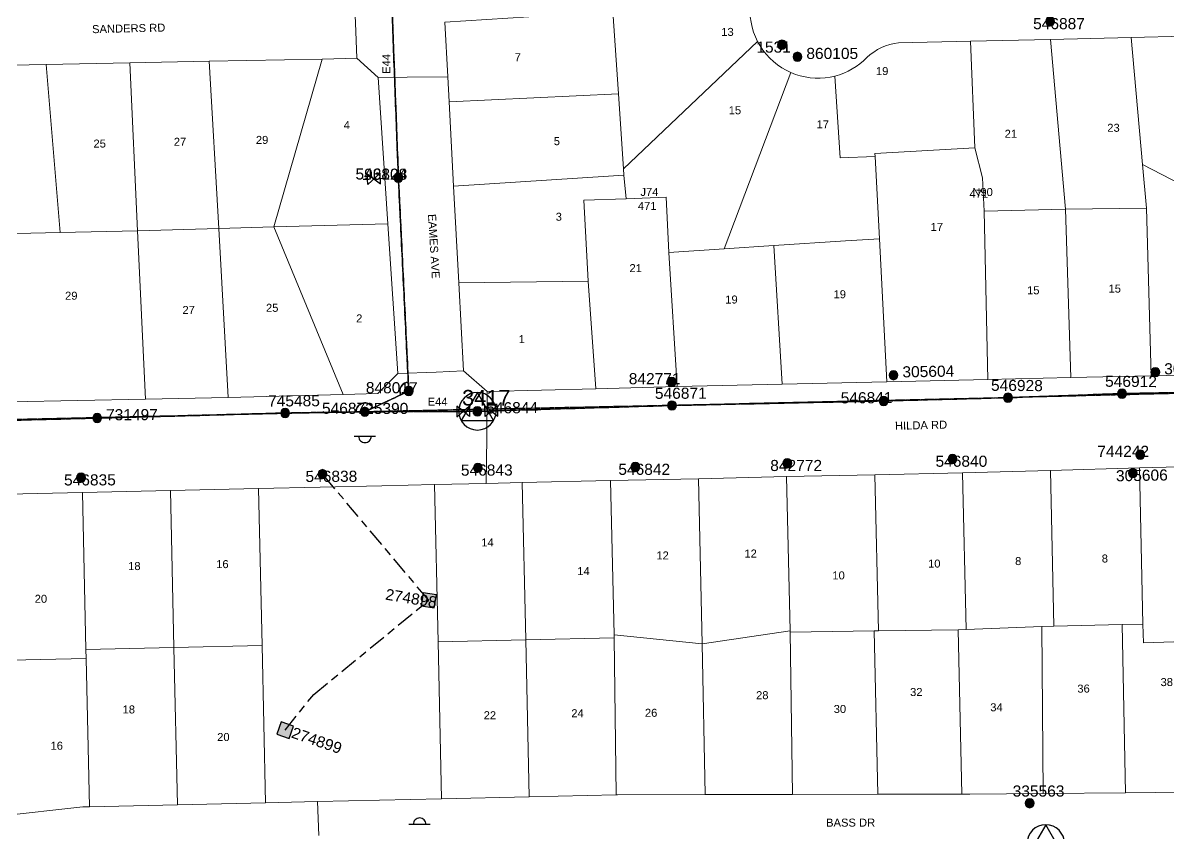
# Model space of a CAD drawing. Header units: metres. Extents: x 311460 to 313373, y 6261260 to 6263889.
# Drawn here: x 312600.3 to 312857.9, y 6262527.4 to 6262709.6 of the extents above; entities that cross this region are included whole.
import ezdxf
from ezdxf.enums import TextEntityAlignment as Align

# ---------------------------------------------------------------- set-up
doc = ezdxf.new("R2010")
doc.units = ezdxf.units.M
doc.linetypes.add('Cable Exist OH', pattern=[1, 1, 0])
doc.linetypes.add('Cable Exist UG', pattern=[8.2, 4, -1.2, 1.8, -1.2])
doc.layers.get('0').update_dxf_attribs({"color": 6})
doc.layers.add('Cadastre Land Parcels_SP_EXT', color=9, linetype='Continuous', lineweight=5)
doc.layers.add('Cadastre Roads_SP_EXT', color=9, linetype='Continuous', lineweight=5)
for name, color, linetype in [('Equip_LV_EXT', 7, 'Continuous'), ('Equip_SP_HV_EXT', 7, 'Continuous'), ('Mains_HV_EXT', 7, 'Continuous'), ('Mains_LV_EXT', 7, 'Continuous'), ('Mains_LV_SL_EXT', 7, 'Continuous'), ('Mains_SL_EXT', 7, 'Continuous'), ('Mains_TR_EXT', 7, 'Continuous'), ('Sub_SP_TR_HV_LV_EXT', 7, 'Continuous'), ('SupportsOH_SP_TR_HV_LV_SL_EXT', 7, 'Continuous'), ('SupportsUG_SP_LV_SL_EXT', 7, 'Continuous')]:
    doc.layers.add(name, color=color, linetype=linetype)
doc.layers.get('0').freeze()
doc.styles.add('COLUMN_LABEL', font='arial.ttf')
doc.styles.add('POLE_LABEL', font='arial.ttf')
doc.styles.get("Standard").update_dxf_attribs({"font": 'arial.ttf'})

# ---------------------------------------------------------------- blocks, each defined once
blk = doc.blocks.new('SUB_POLE_EXT')
blk.add_wipeout([(0, 4.22), (0.42, 4.2), (0.83, 4.14), (1.21, 4.05), (1.62, 3.9), (1.99, 3.72), (2.35, 3.51), (2.68, 3.26), (2.99, 2.99), (3.28, 2.66), (3.52, 2.34), (3.76, 1.92), (3.9, 1.62), (4.04, 1.23), (4.18, 0.63), (4.22, 0), (4.18, -0.61), (4.06, -1.15), (3.9, -1.62), (3.58, -2.24), (3.22, -2.73), (2.97, -3.01), (2.68, -3.26), (2.36, -3.5), (2, -3.72), (1.64, -3.89), (1.25, -4.03), (0.82, -4.14), (0.42, -4.2), (0, -4.22), (-0.41, -4.2), (-0.8, -4.15), (-1.21, -4.05), (-1.62, -3.9), (-1.99, -3.73), (-2.35, -3.51), (-2.68, -3.26), (-2.96, -3.02), (-3.23, -2.72), (-3.51, -2.35), (-3.71, -2.01), (-3.91, -1.6), (-4.05, -1.21), (-4.16, -0.76), (-4.22, -0.14), (-4.21, 0.39), (-4.14, 0.83), (-4.03, 1.27), (-3.9, 1.63), (-3.71, 2.02), (-3.5, 2.37), (-3.28, 2.67), (-2.99, 2.99), (-2.68, 3.27), (-2.33, 3.52), (-1.98, 3.73), (-1.63, 3.9), (-1.2, 4.05), (-0.78, 4.15), (-0.4, 4.21)])
blk.add_line((2.16, 0.48), (2.16, 0.48, 0))
blk.add_lwpolyline([(-4.22, 0, 1), (4.22, 0, 1)], format="xyb", close=True)
blk.add_lwpolyline([(2.14, 0.52), (0, 4.22), (-3.66, -2.11), (3.66, -2.11)], close=True)
for tag, height, flags, p in [('ASSET_NUM', 3.5, 8, (2, 2)), ('STREET_CODE', 0.2, 9, (1.5, 0)), ('CONSTRUCTED_VOLTAGE', 0.2, 9, (1.5, -0.2)), ('OPERATING_VOLTAGE', 0.2, 9, (1.5, -0.6)), ('OPERATED_BY', 0.2, 9, (1.5, -0.8)), ('ORIENTATION', 0.2, 9, (1.5, -1.2)), ('OWNED_BY', 0.2, 9, (1.5, -1.4)), ('SECONDARY_VOLTAGE', 0.2, 9, (1.5, -1.6)), ('STATE', 0.2, 9, (1.5, -1.8)), ('SUBSTATION_TYPE', 0.2, 9, (1.5, -2)), ('NO_PHASES', 0.2, 9, (1.5, -0.4)), ('MAINTAINED_BY', 0.2, 9, (1.5, -1)), ('USAGE', 0.2, 9, (1.5, -2.2)), ('LEGEND', 0.2, 9, (1.5, -2.4)), ('LOCATION', 0.2, 9, (1.5, -2.6)), ('STREETNAME', 0.2, 9, (1.5, -2.8)), ('SUBURB', 0.2, 9, (1.5, -3)), ('Z', 0.2, 1, (1.5, -3.4)), ('NOTES', 0.2, 9, (1.5, -3.2))]:
    blk.add_attdef(tag, text='', height=height, dxfattribs=dict(flags=flags)).set_placement(p, align=Align.MIDDLE_LEFT)
blk = doc.blocks.new('COLUMN_EXT')
blk.add_hatch(color=256).paths.add_polyline_path([(-1.49, 1.48), (-1.49, -1.49), (1.48, -1.49), (1.48, 1.48)])
blk.add_lwpolyline([(-1.49, -1.49), (1.48, -1.49), (1.48, 1.48), (-1.49, 1.48)], close=True)
for tag, height, style, flags, p in [('ASSET_NUM', 2.5, 'COLUMN_LABEL', 8, (2, 2)), ('STRUCTURE_PLANT_NUMBER', 0.2, 'POLE_LABEL', 9, (1.81, 0.03)), ('STREET_CODE', 0.2, 'COLUMN_LABEL', 9, (1.81, -0.2))]:
    blk.add_attdef(tag, text='', height=height, dxfattribs=dict(style=style, flags=flags)).set_placement(p, align=Align.MIDDLE_LEFT)
at = {"flags": 1}
blk.add_attdef('Z', (1.81, -2.35), '', height=0.2, dxfattribs=at)
at = {"flags": 9}
for tag, p in [('COLUMN_TYPE', (1.81, -0.4)), ('OWNED_BY', (1.81, -0.6)), ('STATE', (1.81, -0.8)), ('USAGE', (1.81, -1)), ('STREETNAME', (1.81, -1.6)), ('SUBURB', (1.81, -1.8)), ('LEGEND', (1.81, -1.2)), ('LOCATION', (1.81, -1.4)), ('NOTES', (1.81, -2))]:
    blk.add_attdef(tag, text='', height=0.2, dxfattribs=at).set_placement(p, align=Align.MIDDLE_LEFT)
blk = doc.blocks.new('LV_OH_LINKS_DISTFUSE_EXT')
for p, q in [((0, 0), (0.96, 0)), ((3.84, 0), (4.8, 0))]:
    blk.add_line(p, q)
blk.add_lwpolyline([(3.84, -1.2), (3.84, 1.2), (0.96, -1.2), (0.96, 1.2)], close=True)
at = {"flags": 9}
for tag, p in [('ACTUAL_STATUS', (0, 0)), ('CONSTRUCTED_VOLTAGE', (0, -0.2)), ('OPERATING_VOLTAGE', (0, -0.6)), ('ORIENTATION', (0, -0.8)), ('OWNED_BY', (0, -1)), ('STATE', (0, -1.2)), ('SWITCH_TYPE', (0, -1.4)), ('NO_PHASES', (0, -0.4)), ('USAGE', (0, -1.6)), ('NOTES', (0, -1.8))]:
    blk.add_attdef(tag, text='', height=0.2, dxfattribs=at).set_placement(p, align=Align.MIDDLE_LEFT)
at = {"flags": 1}
blk.add_attdef('Z', (0, 0), '', height=0.2, dxfattribs=at)
blk = doc.blocks.new('POLE_EXT')
blk.add_hatch(color=256).paths.add_polyline_path([(-1, 0, 1), (1, 0, 1)])
blk.add_lwpolyline([(-1, 0, 1), (1, 0, 1)], format="xyb", close=True)
for tag, height, flags, p in [('pNumber', 2.5, 8, (-17.84, 2.07)), ('OWNED_BY', 0.2, 9, (1.35, -0.4)), ('SPECIAL_USE', 0.2, 9, (1.35, -0.8)), ('STATE', 0.2, 9, (1.35, -1)), ('cLV', 0.2, 9, (1.35, -1.4)), ('hDepth', 0.2, 9, (1.35, -1.6)), ('hDia', 0.2, 9, (1.35, -1.8)), ('cHV', 0.2, 9, (1.35, -2)), ('PARENT', 0.2, 9, (1.35, -0.6)), ('USAGE', 0.2, 9, (1.35, -1.2)), ('LBRACKET', 0.2, 9, (1.35, -2.2)), ('LExisting', 0.2, 9, (1.35, -2.4)), ('LANTNUMBER', 0.2, 9, (1.35, -2.6)), ('cLinedev', 0.2, 9, (1.35, -3.4)), ('pExisting', 0.2, 9, (1.35, -3.8)), ('pFooting', 0.2, 9, (1.35, -4.4)), ('pNew', 0.2, 9, (1.35, -4.6)), ('pRelocate', 0.2, 9, (1.35, -5)), ('pRemove', 0.2, 9, (1.35, -5.2)), ('LOther', 0.2, 9, (1.35, -2.8)), ('LRemove', 0.2, 9, (1.35, -3)), ('LEGEND', 0.2, 9, (1.35, -3.2)), ('LOCATION', 0.2, 9, (1.35, -3.6)), ('PFNUMBER', 0.2, 9, (1.35, -4)), ('NEWPFNUMBER', 0.2, 9, (1.35, -4.2)), ('pReplace', 0.2, 9, (1.35, -5.4)), ('pStay', 0.2, 9, (1.35, -5.6)), ('pType', 0.2, 9, (1.35, -5.8)), ('cspan', 0.2, 9, (1.35, -6)), ('STREETNAME', 0.2, 9, (1.35, -6.2)), ('SUBURB', 0.2, 9, (1.35, -6.4)), ('OPERATED_BY', 0.2, 9, (1.36, -7.01)), ('NOTES', 0.2, 9, (1.35, -6.6)), ('MAINTAINED_BY', 0.2, 9, (1.36, -6.81))]:
    blk.add_attdef(tag, text='', height=height, dxfattribs=dict(flags=flags)).set_placement(p, align=Align.MIDDLE_LEFT)
at = {"style": 'POLE_LABEL'}
for tag, height, flags, p in [('ASSET_NUM', 2.5, 8, (2, 2)), ('STRUCTURE_PLANT_NUMBER', 0.2, 9, (1.35, 0.03)), ('STREET_CODE', 0.2, 9, (1.35, -0.2))]:
    blk.add_attdef(tag, text='', height=height, dxfattribs=dict(at, flags=flags)).set_placement(p, align=Align.MIDDLE_LEFT)
at = {"flags": 1}
blk.add_attdef('Z', (1.35, -7.33), '', height=0.2, dxfattribs=at)
blk = doc.blocks.new('HV_USL_CLOSED_EXT')
blk.add_line((2.4, 5.5), (-2.4, 5.5))
blk.add_lwpolyline([(1.44, 5.5, 0.414214), (0, 6.94, 0.414214), (-1.44, 5.5)], format="xyb")
for tag, height, flags, p in [('ASSET_NUM', 2.5, 8, (2, 2)), ('STREET_CODE', 0.2, 9, (1.5, 0)), ('ACTUAL_STATUS', 0.2, 9, (1.5, -0.2)), ('CONSTRUCTED_VOLTAGE', 0.2, 9, (1.5, -0.4)), ('OPERATING_VOLTAGE', 0.2, 9, (1.5, -0.8)), ('ORIENTATION', 0.2, 9, (1.5, -1)), ('OWNED_BY', 0.2, 9, (1.5, -1.2)), ('OPERATED_BY', 0.2, 9, (1.5, -1.4)), ('STATE', 0.2, 9, (1.5, -1.8)), ('SWITCH_TYPE', 0.2, 9, (1.5, -2)), ('NO_PHASES', 0.2, 9, (1.5, -0.6)), ('MAINTAINED_BY', 0.2, 9, (1.5, -1.6)), ('USAGE', 0.2, 9, (1.5, -2.2)), ('LEGEND', 0.2, 9, (1.5, -2.4)), ('LOCATION', 0.2, 9, (1.5, -2.6)), ('STREETNAME', 0.2, 9, (1.5, -2.8)), ('SUBURB', 0.2, 9, (1.5, -3)), ('Z', 0.2, 1, (1.5, -3.6)), ('NOTES', 0.2, 9, (1.5, -3.2)), ('LABEL_ALIGNMENT', 0.2, 9, (1.5, -3.4))]:
    blk.add_attdef(tag, text='', height=height, dxfattribs=dict(flags=flags)).set_placement(p, align=Align.MIDDLE_LEFT)
blk = doc.blocks.new('HV_DOF_CLOSED_EXT')
for p, q in [((0, 7.9), (0, 6.94)), ((0, 4.06), (0, 3.1))]:
    blk.add_line(p, q)
blk.add_lwpolyline([(-1.2, 4.06), (1.2, 4.06), (-1.2, 6.94), (1.2, 6.94)], close=True)
for tag, height, flags, p in [('ASSET_NUM', 2.5, 8, (2, 2)), ('STREET_CODE', 0.2, 9, (1.5, 0)), ('ACTUAL_STATUS', 0.2, 9, (1.5, -0.2)), ('CONSTRUCTED_VOLTAGE', 0.2, 9, (1.5, -0.4)), ('OPERATING_VOLTAGE', 0.2, 9, (1.5, -0.8)), ('ORIENTATION', 0.2, 9, (1.5, -1)), ('OWNED_BY', 0.2, 9, (1.5, -1.2)), ('OPERATED_BY', 0.2, 9, (1.5, -1.4)), ('STATE', 0.2, 9, (1.5, -1.8)), ('SWITCH_TYPE', 0.2, 9, (1.5, -2)), ('NO_PHASES', 0.2, 9, (1.5, -0.6)), ('MAINTAINED_BY', 0.2, 9, (1.5, -1.6)), ('USAGE', 0.2, 9, (1.5, -2.2)), ('LEGEND', 0.2, 9, (1.5, -2.4)), ('LOCATION', 0.2, 9, (1.5, -2.6)), ('STREETNAME', 0.2, 9, (1.5, -2.8)), ('SUBURB', 0.2, 9, (1.5, -3)), ('Z', 0.2, 1, (1.5, -3.6)), ('NOTES', 0.2, 9, (1.5, -3.2)), ('LABEL_ALIGNMENT', 0.2, 9, (1.5, -3.4))]:
    blk.add_attdef(tag, text='', height=height, dxfattribs=dict(flags=flags)).set_placement(p, align=Align.MIDDLE_LEFT)

msp = doc.modelspace()

# ---------------------------------------------------------------- linework, layer by layer
at = {"layer": 'Cadastre Land Parcels_SP_EXT', "linetype": 'Continuous'}
for points in [[(312765.55, 6262705.4), (312765.06, 6262706.44), (312764.65, 6262707.52), (312764.32, 6262708.63), (312764.08, 6262709.76), (312763.92, 6262710.91), (312763.85, 6262712.06), (312763.86, 6262713.22), (312763.97, 6262714.37), (312764.16, 6262715.52), (312733.01, 6262712.12), (312734.27, 6262693.65), (312735.42, 6262676.71), (312765.55, 6262705.4)], [(312734.27, 6262693.65), (312733.01, 6262712.12), (312695.2, 6262709.71), (312695.86, 6262697.42), (312696.16, 6262691.79), (312734.27, 6262693.65)], [(312831.47, 6262705.81), (312813.48, 6262705.47), (312814.41, 6262681.47), (312816.15, 6262674.72), (312816.5, 6262667.19), (312834.84, 6262667.71), (312831.47, 6262705.81)], [(312852.17, 6262677.7), (312849.57, 6262706.27), (312831.47, 6262705.81), (312834.84, 6262667.71), (312853.08, 6262667.9), (312852.17, 6262677.7)], [(312869.52, 6262668.7), (312873.9, 6262706.92), (312873.72, 6262706.88), (312849.57, 6262706.27), (312852.17, 6262677.7), (312869.52, 6262668.7)], [(312773.03, 6262698.38), (312772, 6262698.9), (312770.99, 6262699.48), (312770.03, 6262700.14), (312769.13, 6262700.86), (312768.28, 6262701.65), (312767.49, 6262702.51), (312766.77, 6262703.42), (312766.13, 6262704.39), (312765.55, 6262705.4), (312735.42, 6262676.71), (312735.5, 6262675.3), (312735.98, 6262670.02), (312745, 6262670.4), (312745.61, 6262657.95), (312758.05, 6262658.76), (312773.03, 6262698.38)], [(312814.41, 6262681.47), (312813.48, 6262705.47), (312797.28, 6262705.06), (312796.29, 6262704.91), (312795.31, 6262704.69), (312794.36, 6262704.39), (312793.43, 6262704.01), (312792.54, 6262703.55), (312791.69, 6262703.02), (312790.88, 6262702.43), (312790.12, 6262701.77), (312789.37, 6262701.05), (312788.56, 6262700.37), (312787.72, 6262699.75), (312786.83, 6262699.2), (312785.9, 6262698.7), (312784.95, 6262698.27), (312783.97, 6262697.91), (312782.96, 6262697.6), (312784.11, 6262679.2), (312791.98, 6262679.52), (312791.93, 6262680.16), (312814.41, 6262681.47)], [(312624.33, 6262700.58), (312605.5, 6262700.23), (312608.68, 6262662.45), (312626.07, 6262662.84), (312624.33, 6262700.58)], [(312644.32, 6262663.34), (312642.16, 6262700.95), (312624.33, 6262700.58), (312626.07, 6262662.84), (312644.32, 6262663.34)], [(312667.57, 6262701.44), (312642.16, 6262700.95), (312644.32, 6262663.34), (312656.69, 6262663.68), (312667.57, 6262701.44)], [(312680.17, 6262697.32), (312675.38, 6262701.6), (312667.57, 6262701.44), (312656.69, 6262663.68), (312682.37, 6262664.39), (312680.17, 6262697.32)], [(312605.5, 6262700.23), (312586.36, 6262699.87), (312588.77, 6262661.99), (312608.68, 6262662.45), (312605.5, 6262700.23)], [(312782.96, 6262697.6), (312781.86, 6262697.37), (312780.74, 6262697.21), (312779.62, 6262697.14), (312778.5, 6262697.14), (312777.38, 6262697.23), (312776.26, 6262697.4), (312775.17, 6262697.65), (312774.09, 6262697.99), (312773.03, 6262698.38), (312758.05, 6262658.76), (312769.24, 6262659.48), (312785.31, 6262660.52), (312792.95, 6262661.02), (312791.98, 6262679.52), (312784.11, 6262679.2), (312782.96, 6262697.6)], [(312735.42, 6262676.71), (312734.27, 6262693.65), (312696.16, 6262691.79), (312697.18, 6262672.88), (312735.5, 6262675.3), (312735.42, 6262676.71)], [(312816.5, 6262667.19), (312816.15, 6262674.72), (312814.41, 6262681.47), (312791.93, 6262680.16), (312791.98, 6262679.52), (312792.95, 6262661.02), (312794.65, 6262628.85), (312817.38, 6262629.37), (312816.5, 6262667.19)], [(312869.52, 6262668.7), (312852.17, 6262677.7), (312853.08, 6262667.9), (312854.11, 6262630.18), (312871.44, 6262630.58), (312869.52, 6262668.7)], [(312735.98, 6262670.02), (312735.5, 6262675.3), (312697.18, 6262672.88), (312698.31, 6262651.09), (312727.47, 6262651.48), (312726.44, 6262669.68), (312735.98, 6262670.02)], [(312745.61, 6262657.95), (312745, 6262670.4), (312735.98, 6262670.02), (312726.44, 6262669.68), (312727.47, 6262651.48), (312729.14, 6262627.29), (312747.47, 6262627.77), (312745.61, 6262657.95)], [(312834.84, 6262667.71), (312816.5, 6262667.19), (312817.38, 6262629.37), (312836, 6262629.83), (312834.84, 6262667.71)], [(312853.08, 6262667.9), (312834.84, 6262667.71), (312836, 6262629.83), (312854.11, 6262630.18), (312853.08, 6262667.9)], [(312626.07, 6262662.84), (312608.68, 6262662.45), (312588.77, 6262661.99), (312597.44, 6262624.35), (312627.82, 6262624.94), (312626.07, 6262662.84)], [(312646.47, 6262625.31), (312644.32, 6262663.34), (312626.07, 6262662.84), (312627.82, 6262624.94), (312646.47, 6262625.31)], [(312672.35, 6262626.03), (312656.69, 6262663.68), (312644.32, 6262663.34), (312646.47, 6262625.31), (312672.35, 6262626.03)], [(312684.66, 6262630.71), (312682.37, 6262664.39), (312656.69, 6262663.68), (312672.35, 6262626.03), (312680.15, 6262626.25), (312684.66, 6262630.71)], [(312771.09, 6262628.31), (312769.24, 6262659.48), (312758.05, 6262658.76), (312745.61, 6262657.95), (312747.47, 6262627.77), (312771.09, 6262628.31)], [(312794.65, 6262628.85), (312792.95, 6262661.02), (312785.31, 6262660.52), (312769.24, 6262659.48), (312771.09, 6262628.31), (312794.65, 6262628.85)], [(312791.93, 6262607.96), (312772.08, 6262607.52), (312772.86, 6262572.82), (312772.86, 6262572.55), (312791.79, 6262572.81), (312792.73, 6262572.83), (312791.93, 6262607.96)], [(312812.48, 6262573.11), (312811.69, 6262608.41), (312791.93, 6262607.96), (312792.73, 6262572.83), (312810.7, 6262573.06), (312812.48, 6262573.11)], [(312832.23, 6262573.9), (312831.49, 6262608.93), (312811.69, 6262608.41), (312812.48, 6262573.11), (312829.53, 6262573.82), (312832.23, 6262573.9)], [(312852.26, 6262574.36), (312851.51, 6262609.48), (312831.49, 6262608.93), (312832.23, 6262573.9), (312847.56, 6262574.26), (312852.26, 6262574.36)], [(312870.69, 6262570.76), (312869.56, 6262609.93), (312851.51, 6262609.48), (312852.26, 6262574.36), (312852.37, 6262570.12), (312868.33, 6262570.68), (312870.69, 6262570.76)], [(312694.48, 6262535.06), (312693.69, 6262570.4), (312692.88, 6262605.73), (312681.06, 6262605.46), (312653.27, 6262604.84), (312654.07, 6262569.51), (312654.88, 6262534.18), (312666.57, 6262534.44), (312694.48, 6262535.06)], [(312712.6, 6262606.18), (312704.49, 6262605.99), (312692.88, 6262605.73), (312693.69, 6262570.4), (312713.39, 6262570.85), (312712.6, 6262606.18)], [(312733.27, 6262571.92), (312732.49, 6262606.63), (312712.6, 6262606.18), (312713.39, 6262570.85), (312733.27, 6262571.3), (312733.27, 6262571.92)], [(312752.28, 6262607.06), (312732.49, 6262606.63), (312733.27, 6262571.92), (312753.12, 6262569.93), (312752.28, 6262607.06)], [(312772.86, 6262572.82), (312772.08, 6262607.52), (312752.28, 6262607.06), (312753.12, 6262569.93), (312772.86, 6262572.82)], [(312614.44, 6262568.63), (312613.65, 6262603.95), (312590.03, 6262603.42), (312590.87, 6262566.11), (312594.07, 6262566.15), (312614.5, 6262566.62), (312614.44, 6262568.63)], [(312634.26, 6262569.06), (312633.46, 6262604.39), (312613.65, 6262603.95), (312614.44, 6262568.63), (312634.26, 6262569.06)], [(312654.07, 6262569.51), (312653.27, 6262604.84), (312633.46, 6262604.39), (312634.26, 6262569.06), (312654.07, 6262569.51)], [(312848.33, 6262536.43), (312847.56, 6262574.26), (312832.23, 6262573.9), (312829.53, 6262573.82), (312829.83, 6262536.27), (312848.33, 6262536.43)], [(312868.33, 6262570.68), (312852.37, 6262570.12), (312852.26, 6262574.36), (312847.56, 6262574.26), (312848.33, 6262536.43), (312868.47, 6262536.6), (312868.33, 6262570.68)], [(312753.12, 6262569.93), (312733.27, 6262571.92), (312733.27, 6262571.3), (312733.73, 6262535.96), (312734.08, 6262535.97), (312753.8, 6262536.01), (312753.12, 6262569.93)], [(312772.86, 6262572.55), (312772.86, 6262572.82), (312753.12, 6262569.93), (312753.8, 6262536.01), (312773.45, 6262536.05), (312772.86, 6262572.55)], [(312791.79, 6262572.81), (312772.86, 6262572.55), (312773.45, 6262536.05), (312792.62, 6262536.09), (312791.79, 6262572.81)], [(312810.7, 6262573.06), (312792.73, 6262572.83), (312791.79, 6262572.81), (312792.62, 6262536.09), (312811.53, 6262536.13), (312810.7, 6262573.06)], [(312829.83, 6262536.27), (312829.53, 6262573.82), (312812.48, 6262573.11), (312810.7, 6262573.06), (312811.53, 6262536.13), (312813.34, 6262536.13), (312829.83, 6262536.27)], [(312654.88, 6262534.18), (312654.07, 6262569.51), (312634.26, 6262569.06), (312635.07, 6262533.73), (312641.63, 6262533.88), (312654.88, 6262534.18)], [(312713.39, 6262570.85), (312693.69, 6262570.4), (312694.48, 6262535.06), (312714.2, 6262535.52), (312713.39, 6262570.85)], [(312733.27, 6262571.3), (312713.39, 6262570.85), (312714.2, 6262535.52), (312733.73, 6262535.96), (312733.27, 6262571.3)], [(312615.26, 6262533.28), (312614.5, 6262566.62), (312594.07, 6262566.15), (312594.87, 6262531.19), (312613.74, 6262533.25), (312615.26, 6262533.28)], [(312635.07, 6262533.73), (312634.26, 6262569.06), (312614.44, 6262568.63), (312614.5, 6262566.62), (312615.26, 6262533.28), (312635.07, 6262533.73)]]:
    msp.add_lwpolyline(points, close=True, dxfattribs=at)
at = {"layer": 'Cadastre Roads_SP_EXT', "linetype": 'Continuous'}
for points in [[(312675.38, 6262701.6), (312675.07, 6262709.59), (312674.75, 6262717.58), (312666.87, 6262717.41), (312641.18, 6262716.7), (312597.93, 6262715.45), (312580.33, 6262715.01), (312547.97, 6262714.18), (312549.07, 6262706.7), (312550.18, 6262699.17), (312568.89, 6262699.51), (312586.36, 6262699.87), (312605.5, 6262700.23), (312624.33, 6262700.58), (312642.16, 6262700.95), (312667.57, 6262701.44), (312675.38, 6262701.6)], [(312695.86, 6262697.42), (312686.69, 6262697.36), (312680.17, 6262697.32), (312682.37, 6262664.39), (312684.66, 6262630.71), (312693.28, 6262631.05), (312699.41, 6262631.29), (312698.31, 6262651.09), (312697.18, 6262672.88), (312696.16, 6262691.79), (312695.86, 6262697.42)]]:
    msp.add_lwpolyline(points, close=True, dxfattribs=at)
msp.add_lwpolyline([(312764.08, 6262709.76), (312764.32, 6262708.63), (312764.65, 6262707.52), (312765.06, 6262706.44), (312765.55, 6262705.4), (312766.13, 6262704.39), (312766.77, 6262703.42), (312767.49, 6262702.51), (312768.28, 6262701.65), (312769.13, 6262700.86), (312770.03, 6262700.14), (312770.99, 6262699.48), (312772, 6262698.9), (312773.03, 6262698.38), (312774.09, 6262697.99), (312775.17, 6262697.65), (312776.26, 6262697.4), (312777.38, 6262697.23), (312778.5, 6262697.14), (312779.62, 6262697.14), (312780.74, 6262697.21), (312781.86, 6262697.37), (312782.96, 6262697.6), (312783.97, 6262697.91), (312784.95, 6262698.27), (312785.9, 6262698.7), (312786.83, 6262699.2), (312787.72, 6262699.75), (312788.56, 6262700.37), (312789.37, 6262701.05), (312790.12, 6262701.77), (312790.88, 6262702.43), (312791.69, 6262703.02), (312792.54, 6262703.55), (312793.43, 6262704.01), (312794.36, 6262704.39), (312795.31, 6262704.69), (312796.29, 6262704.91), (312797.28, 6262705.06), (312813.48, 6262705.47), (312831.47, 6262705.81), (312849.57, 6262706.27), (312873.72, 6262706.88)], dxfattribs=at)
at = {"layer": 'Mains_HV_EXT', "linetype": 'Cable Exist OH'}
for points in [[(312684.75, 6262674.78), (312683.02, 6262720.73), (312678.2, 6262800.15), (312684.61, 6262827.4), (312710.27, 6262839.62), (312767.59, 6262855.75), (312775.6, 6262833.64), (312777.73, 6262797.34), (312781.81, 6262722.62), (312789, 6262716.33), (312824.37, 6262717.25)], [(312687.08, 6262626.76), (312684.75, 6262674.78)], [(312677.2, 6262622.11), (312687.08, 6262626.76)]]:
    msp.add_lwpolyline(points, dxfattribs=at)
at = {"layer": 'Mains_HV_EXT', "linetype": 'Continuous'}
for points in [[(312686.99, 6262628.76, 0.534291), (312685.27, 6262625.91)], [(312679.01, 6262622.96, 0.807465), (312675.21, 6262622.07)]]:
    msp.add_lwpolyline(points, format="xyb", dxfattribs=at)
at = {"layer": 'Mains_HV_EXT', "color": 7, "linetype": 'Cable Exist OH'}
msp.add_lwpolyline([(312677.2, 6262622.11), (312659.27, 6262621.82), (312616.98, 6262620.69), (312578.01, 6262619.69), (312554.54, 6262619.38)], dxfattribs=at)
at = {"layer": 'Mains_LV_EXT', "linetype": 'Cable Exist OH'}
for points in [[(312683.02, 6262720.73), (312684.75, 6262674.78)], [(312684.75, 6262674.78), (312687.08, 6262626.76)], [(312687.08, 6262626.76), (312677.2, 6262622.11)], [(312847.55, 6262626.19), (312821.89, 6262625.28)], [(312888.82, 6262626.93), (312847.55, 6262626.19)], [(312793.91, 6262624.55), (312746.29, 6262623.53)], [(312821.89, 6262625.28), (312793.91, 6262624.55)], [(312578.01, 6262619.69), (312616.98, 6262620.69)], [(312616.98, 6262620.69), (312659.27, 6262621.82)], [(312659.27, 6262621.82), (312677.2, 6262622.11)]]:
    msp.add_lwpolyline(points, dxfattribs=at)
at = {"layer": 'Mains_LV_EXT', "linetype": 'Continuous'}
for points in [[(312685.27, 6262625.91, -0.534291), (312686.99, 6262628.76)], [(312675.21, 6262622.07, -0.807465), (312679.01, 6262622.96)]]:
    msp.add_lwpolyline(points, format="xyb", dxfattribs=at)
at = {"layer": 'Mains_LV_SL_EXT', "linetype": 'Cable Exist UG'}
for points in [[(312691.58, 6262579.71), (312667.67, 6262608.09)], [(312659.28, 6262550.51), (312665.69, 6262558.52), (312691.58, 6262579.71)]]:
    msp.add_lwpolyline(points, dxfattribs=at)
at = {"layer": 'Mains_SL_EXT', "linetype": 'Cable Exist OH'}
for points in [[(312687.08, 6262626.76), (312684.75, 6262674.78), (312683.02, 6262720.73)], [(312677.2, 6262622.11), (312687.08, 6262626.76)], [(312793.91, 6262624.55), (312821.89, 6262625.28), (312847.55, 6262626.19), (312888.82, 6262626.93), (312930.34, 6262627.61)], [(312554.54, 6262619.38), (312578.01, 6262619.69), (312616.98, 6262620.69)], [(312616.98, 6262620.69), (312659.27, 6262621.82), (312677.2, 6262622.11)]]:
    msp.add_lwpolyline(points, dxfattribs=at)

# ---------------------------------------------------------------- block references
at = {"layer": 'Equip_SP_HV_EXT'}
ref = msp.add_blockref('HV_DOF_CLOSED_EXT', (312684.75, 6262674.78), dxfattribs=dict(at, rotation=92.7745833789123))
ref.add_attrib('ASSET_NUM', '93104', dxfattribs={"layer": '0', "height": 2.5}).set_placement((312686.75, 6262675.53), align=Align.MIDDLE_RIGHT)
ref = msp.add_blockref('HV_USL_CLOSED_EXT', (312677.2, 6262622.11), dxfattribs=dict(at, rotation=180.256740199515))
ref.add_attrib('ASSET_NUM', '5390', dxfattribs={"layer": '0', "height": 2.5}).set_placement((312679.21, 6262622.86), align=Align.MIDDLE_LEFT)
ref = msp.add_blockref('HV_USL_CLOSED_EXT', (312689.55, 6262523.81), dxfattribs=dict(at, rotation=0.1861749051448102))
ref.add_attrib('ASSET_NUM', '28652', dxfattribs={"layer": '0', "height": 2.5}).set_placement((312691.55, 6262524.56), align=Align.TOP_RIGHT)
at = {"layer": 'Sub_SP_TR_HV_LV_EXT'}
ref = msp.add_blockref('SUB_POLE_EXT', (312702.52, 6262622.22), dxfattribs=at)
ref.add_attrib('ASSET_NUM', '3417', dxfattribs={"layer": '0', "height": 3.5}).set_placement((312704.52, 6262622.47), align=Align.BOTTOM_CENTER)
ref = msp.add_blockref('SUB_POLE_EXT', (312830.39, 6262525.01), dxfattribs=at)
ref.add_attrib('ASSET_NUM', '20507', dxfattribs={"layer": '0', "height": 3.5}).set_placement((312832.39, 6262525.26), align=Align.TOP_RIGHT)
at = {"layer": 'SupportsOH_SP_TR_HV_LV_SL_EXT'}
ref = msp.add_blockref('POLE_EXT', (312831.37, 6262709.9), dxfattribs=at)
ref.add_attrib('ASSET_NUM', '546887', dxfattribs={"layer": '0', "height": 2.5, "style": 'POLE_LABEL'}).set_placement((312833.37, 6262710.65), align=Align.TOP_CENTER)
ref = msp.add_blockref('POLE_EXT', (312771.04, 6262704.65), dxfattribs=dict(at, rotation=359.6085425019712))
ref.add_attrib('ASSET_NUM', '1531', dxfattribs={"layer": '0', "height": 2.5, "rotation": 0.3122, "style": 'POLE_LABEL'}).set_placement((312773.04, 6262705.4), align=Align.TOP_RIGHT)
ref = msp.add_blockref('POLE_EXT', (312774.53, 6262701.95), dxfattribs=at)
ref.add_attrib('ASSET_NUM', '860105', dxfattribs={"layer": '0', "height": 2.5, "style": 'POLE_LABEL'}).set_placement((312776.53, 6262702.7), align=Align.MIDDLE_LEFT)
ref = msp.add_blockref('POLE_EXT', (312684.75, 6262674.78), dxfattribs=at)
ref.add_attrib('ASSET_NUM', '546828', dxfattribs={"layer": '0', "height": 2.5, "rotation": 359.6393, "style": 'POLE_LABEL'}).set_placement((312686.75, 6262675.53), align=Align.MIDDLE_RIGHT)
ref = msp.add_blockref('POLE_EXT', (312796.14, 6262630.33), dxfattribs=at)
ref.add_attrib('ASSET_NUM', '305604', dxfattribs={"layer": '0', "height": 2.5, "rotation": 1, "style": 'POLE_LABEL'}).set_placement((312798.14, 6262631.08), align=Align.MIDDLE_LEFT)
ref = msp.add_blockref('POLE_EXT', (312855.04, 6262631.02), dxfattribs=at)
ref.add_attrib('ASSET_NUM', '305605', dxfattribs={"layer": '0', "height": 2.5, "rotation": 0.313, "style": 'POLE_LABEL'}).set_placement((312857.04, 6262631.77), align=Align.MIDDLE_LEFT)
ref = msp.add_blockref('POLE_EXT', (312687.08, 6262626.76), dxfattribs=at)
ref.add_attrib('ASSET_NUM', '848017', dxfattribs={"layer": '0', "height": 2.5, "rotation": 359.8943, "style": 'POLE_LABEL'}).set_placement((312689.08, 6262627.51), align=Align.MIDDLE_RIGHT)
ref = msp.add_blockref('POLE_EXT', (312746.23, 6262628.8), dxfattribs=at)
ref.add_attrib('ASSET_NUM', '842771', dxfattribs={"layer": '0', "height": 2.5, "style": 'POLE_LABEL'}).set_placement((312748.23, 6262629.55), align=Align.MIDDLE_RIGHT)
ref = msp.add_blockref('POLE_EXT', (312821.89, 6262625.28), dxfattribs=dict(at, rotation=359.7338927387808))
ref.add_attrib('ASSET_NUM', '546928', dxfattribs={"layer": '0', "height": 2.5, "rotation": 359.6016, "style": 'POLE_LABEL'}).set_placement((312823.89, 6262626.03), align=Align.BOTTOM_CENTER)
ref = msp.add_blockref('POLE_EXT', (312847.55, 6262626.19), dxfattribs=at)
ref.add_attrib('ASSET_NUM', '546912', dxfattribs={"layer": '0', "height": 2.5, "rotation": 359.5039, "style": 'POLE_LABEL'}).set_placement((312849.55, 6262626.94), align=Align.BOTTOM_CENTER)
ref = msp.add_blockref('POLE_EXT', (312659.27, 6262621.82), dxfattribs=at)
ref.add_attrib('ASSET_NUM', '745485', dxfattribs={"layer": '0', "height": 2.5, "rotation": 0.2996, "style": 'POLE_LABEL'}).set_placement((312661.27, 6262622.57), align=Align.BOTTOM_CENTER)
ref = msp.add_blockref('POLE_EXT', (312746.29, 6262623.53), dxfattribs=dict(at, rotation=0.1533619423869936))
ref.add_attrib('ASSET_NUM', '546871', dxfattribs={"layer": '0', "height": 2.5, "rotation": 0.1535, "style": 'POLE_LABEL'}).set_placement((312748.29, 6262624.28), align=Align.BOTTOM_CENTER)
ref = msp.add_blockref('POLE_EXT', (312793.91, 6262624.55), dxfattribs=dict(at, rotation=0.1619653452927989))
ref.add_attrib('ASSET_NUM', '546841', dxfattribs={"layer": '0', "height": 2.5, "rotation": 0.2752, "style": 'POLE_LABEL'}).set_placement((312795.91, 6262625.3), align=Align.MIDDLE_RIGHT)
ref = msp.add_blockref('POLE_EXT', (312677.2, 6262622.11), dxfattribs=at)
ref.add_attrib('ASSET_NUM', '546872', dxfattribs={"layer": '0', "height": 2.5, "rotation": 359.7507, "style": 'POLE_LABEL'}).set_placement((312679.21, 6262622.86), align=Align.MIDDLE_RIGHT)
ref = msp.add_blockref('POLE_EXT', (312616.98, 6262620.69), dxfattribs=at)
ref.add_attrib('ASSET_NUM', '731497', dxfattribs={"layer": '0', "height": 2.5, "rotation": 0.2206, "style": 'POLE_LABEL'}).set_placement((312618.98, 6262621.44), align=Align.MIDDLE_LEFT)
ref = msp.add_blockref('POLE_EXT', (312851.64, 6262612.46), dxfattribs=at)
ref.add_attrib('ASSET_NUM', '744242', dxfattribs={"layer": '0', "height": 2.5, "style": 'POLE_LABEL'}).set_placement((312853.64, 6262613.21), align=Align.MIDDLE_RIGHT)
ref = msp.add_blockref('POLE_EXT', (312702.63, 6262609.5), dxfattribs=at)
ref.add_attrib('ASSET_NUM', '546843', dxfattribs={"layer": '0', "height": 2.5, "rotation": 0.1629, "style": 'POLE_LABEL'}).set_placement((312704.63, 6262610.25), align=Align.TOP_CENTER)
ref = msp.add_blockref('POLE_EXT', (312738.06, 6262609.67), dxfattribs=at)
ref.add_attrib('ASSET_NUM', '546842', dxfattribs={"layer": '0', "height": 2.5, "style": 'POLE_LABEL'}).set_placement((312740.06, 6262610.42), align=Align.TOP_CENTER)
ref = msp.add_blockref('POLE_EXT', (312772.23, 6262610.53), dxfattribs=at)
ref.add_attrib('ASSET_NUM', '842772', dxfattribs={"layer": '0', "height": 2.5, "style": 'POLE_LABEL'}).set_placement((312774.23, 6262611.28), align=Align.TOP_CENTER)
ref = msp.add_blockref('POLE_EXT', (312809.41, 6262611.49), dxfattribs=at)
ref.add_attrib('ASSET_NUM', '546840', dxfattribs={"layer": '0', "height": 2.5, "style": 'POLE_LABEL'}).set_placement((312811.41, 6262612.24), align=Align.TOP_CENTER)
ref = msp.add_blockref('POLE_EXT', (312613.35, 6262607.29), dxfattribs=at)
ref.add_attrib('ASSET_NUM', '546835', dxfattribs={"layer": '0', "height": 2.5, "rotation": 0.1616, "style": 'POLE_LABEL'}).set_placement((312615.35, 6262608.04), align=Align.TOP_CENTER)
ref = msp.add_blockref('POLE_EXT', (312667.67, 6262608.09), dxfattribs=at)
ref.add_attrib('ASSET_NUM', '546838', dxfattribs={"layer": '0', "height": 2.5, "rotation": 0.1639, "style": 'POLE_LABEL'}).set_placement((312669.67, 6262608.84), align=Align.TOP_CENTER)
ref = msp.add_blockref('POLE_EXT', (312849.99, 6262608.31), dxfattribs=at)
ref.add_attrib('ASSET_NUM', '305606', dxfattribs={"layer": '0', "height": 2.5, "rotation": 1, "style": 'POLE_LABEL'}).set_placement((312851.99, 6262609.06), align=Align.TOP_CENTER)
ref = msp.add_blockref('POLE_EXT', (312826.77, 6262534.07), dxfattribs=at)
ref.add_attrib('ASSET_NUM', '335563', dxfattribs={"layer": '0', "height": 2.5, "style": 'POLE_LABEL'}).set_placement((312828.77, 6262534.82), align=Align.BOTTOM_CENTER)
at = {"layer": 'SupportsUG_SP_LV_SL_EXT'}
ref = msp.add_blockref('COLUMN_EXT', (312691.58, 6262579.71), dxfattribs=dict(at, rotation=350.3168308236819))
ref.add_attrib('ASSET_NUM', '274898', dxfattribs={"layer": '0', "height": 2.5, "rotation": 350.6741, "style": 'COLUMN_LABEL'}).set_placement((312693.58, 6262580.46), align=Align.TOP_RIGHT)
ref = msp.add_blockref('COLUMN_EXT', (312659.28, 6262550.51), dxfattribs=dict(at, rotation=341.0700676928717))
ref.add_attrib('ASSET_NUM', '274899', dxfattribs={"layer": '0', "height": 2.5, "rotation": 341.0934, "style": 'COLUMN_LABEL'}).set_placement((312661.28, 6262551.26), align=Align.TOP_LEFT)

# ---------------------------------------------------------------- texts
at = {"layer": 'Cadastre Land Parcels_SP_EXT'}
for s, p in [('13', (312757.39, 6262706.64)), ('7', (312710.9, 6262700.94)), ('19', (312792.19, 6262697.84)), ('15', (312759.06, 6262689.02)), ('17', (312778.83, 6262685.85)), ('4', (312672.44, 6262685.69)), ('21', (312821.14, 6262683.73)), ('23', (312844.23, 6262685.08)), ('25', (312616.15, 6262681.53)), ('27', (312634.22, 6262681.93)), ('29', (312652.69, 6262682.35)), ('5', (312719.71, 6262682.07)), ('3', (312720.14, 6262665.07)), ('17', (312804.49, 6262662.79)), ('21', (312736.73, 6262653.51)), ('29', (312609.76, 6262647.31)), ('19', (312782.65, 6262647.64)), ('15', (312826.18, 6262648.53)), ('15', (312844.51, 6262648.91)), ('25', (312654.96, 6262644.59)), ('19', (312758.29, 6262646.45)), ('27', (312636.17, 6262644.11)), ('2', (312675.24, 6262642.21)), ('1', (312711.81, 6262637.56)), ('14', (312703.41, 6262591.83)), ('12', (312742.79, 6262588.89)), ('12', (312762.59, 6262589.33)), ('18', (312623.95, 6262586.51)), ('16', (312643.76, 6262586.95)), ('14', (312725, 6262585.38)), ('10', (312803.91, 6262587.07)), ('8', (312823.49, 6262587.63)), ('10', (312782.38, 6262584.41)), ('20', (312602.93, 6262579.15)), ('28', (312765.22, 6262557.47)), ('32', (312799.87, 6262558.18)), ('34', (312817.9, 6262554.75)), ('18', (312622.7, 6262554.26)), ('22', (312703.94, 6262552.96)), ('24', (312723.65, 6262553.41)), ('26', (312740.21, 6262553.51)), ('30', (312782.68, 6262554.37)), ('20', (312643.98, 6262548.07)), ('16', (312606.49, 6262546.1))]:
    msp.add_text(s, height=1.8, dxfattribs=at).set_placement(p)
for s, rotation, p in [('8', 1.538, (312843.01, 6262588.19)), ('38', 0.4858, (312856.22, 6262560.41)), ('36', 0.4863, (312837.5, 6262558.94))]:
    msp.add_text(s, height=1.8, rotation=rotation, dxfattribs=at).set_placement(p)
at = {"layer": 'Cadastre Roads_SP_EXT'}
for s, rotation, p in [('SANDERS RD', 1.3239, (312615.85, 6262707.25)), ('EAMES AVE', 273.4651, (312691.41, 6262666.53)), ('HILDA RD', 1.3677, (312796.49, 6262618.05)), ('BASS DR', 0.1097, (312780.97, 6262528.8))]:
    msp.add_text(s, height=1.8, rotation=rotation, dxfattribs=at).set_placement(p)
at = {"layer": 'Mains_HV_EXT'}
for s, p in [('N90', (312813.87, 6262670.63)), ('471', (312813.23, 6262670.25))]:
    msp.add_text(s, height=1.8, dxfattribs=at).set_placement(p)
at = {"layer": 'Mains_LV_EXT'}
for rotation, p in [(90, (312682.93, 6262698.11)), (0.2569, (312691.33, 6262623.47))]:
    msp.add_text('E44', height=1.8, rotation=rotation, dxfattribs=at).set_placement(p)
at = {"layer": 'Mains_TR_EXT'}
for s, p in [('J74', (312739.2, 6262670.65)), ('471', (312738.63, 6262667.5))]:
    msp.add_text(s, height=1.8, dxfattribs=at).set_placement(p)

# ---------------------------------------------------------------- next in the draw order: linework, layer by layer
at = {"layer": 'Cadastre Land Parcels_SP_EXT', "linetype": 'Continuous'}
msp.add_lwpolyline([(312727.47, 6262651.48), (312698.31, 6262651.09), (312699.41, 6262631.29), (312704.73, 6262626.64), (312729.14, 6262627.29), (312727.47, 6262651.48)], close=True, dxfattribs=at)
at = {"layer": 'Cadastre Roads_SP_EXT', "linetype": 'Continuous'}
msp.add_lwpolyline([(312887.6, 6262610.36), (312886.14, 6262620.67), (312884.68, 6262630.93), (312871.44, 6262630.58), (312854.11, 6262630.18), (312836, 6262629.83), (312817.38, 6262629.37), (312794.65, 6262628.85), (312771.09, 6262628.31), (312747.47, 6262627.77), (312729.14, 6262627.29), (312704.73, 6262626.64), (312704.61, 6262616.32), (312704.49, 6262605.99), (312712.6, 6262606.18), (312732.49, 6262606.63), (312752.28, 6262607.06), (312772.08, 6262607.52), (312791.93, 6262607.96), (312811.69, 6262608.41), (312831.49, 6262608.93), (312851.51, 6262609.48), (312869.56, 6262609.93), (312887.6, 6262610.36)], close=True, dxfattribs=at)
msp.add_lwpolyline([(312868.47, 6262536.6), (312848.33, 6262536.43), (312829.83, 6262536.27), (312813.34, 6262536.13), (312811.53, 6262536.13), (312792.62, 6262536.09), (312773.45, 6262536.05), (312753.8, 6262536.01), (312753.8, 6262536.01), (312734.08, 6262535.97), (312733.73, 6262535.96), (312714.2, 6262535.52), (312694.48, 6262535.06), (312666.57, 6262534.44), (312666.82, 6262526.82)], dxfattribs=at)
at = {"layer": 'Mains_HV_EXT', "linetype": 'Cable Exist OH'}
for points in [[(312930.34, 6262627.61), (312888.82, 6262626.93), (312847.55, 6262626.19), (312821.89, 6262625.28), (312793.91, 6262624.55), (312746.29, 6262623.53), (312702.52, 6262622.22)], [(312702.52, 6262622.22), (312677.2, 6262622.11)]]:
    msp.add_lwpolyline(points, dxfattribs=at)
at = {"layer": 'Mains_LV_EXT', "linetype": 'Cable Exist OH'}
for points in [[(312702.52, 6262622.22), (312746.29, 6262623.53)], [(312677.2, 6262622.11), (312702.52, 6262622.22)]]:
    msp.add_lwpolyline(points, dxfattribs=at)
at = {"layer": 'Mains_SL_EXT', "linetype": 'Cable Exist OH'}
msp.add_lwpolyline([(312677.2, 6262622.11), (312702.52, 6262622.22), (312746.29, 6262623.53), (312793.91, 6262624.55)], dxfattribs=at)
at = {"layer": 'Mains_TR_EXT', "color": 7, "linetype": 'Cable Exist OH'}
msp.add_lwpolyline([(313023.51, 6262629.85), (312966.61, 6262628.46), (312888.82, 6262626.93), (312821.89, 6262625.28), (312746.29, 6262623.53), (312677.2, 6262622.11), (312554.54, 6262619.38), (312484.95, 6262617.42), (312432.04, 6262626.22)], dxfattribs=at)

# ---------------------------------------------------------------- next in the draw order: block references
at = {"layer": 'Equip_LV_EXT'}
for p, rotation in [((312701.71, 6262622.22), 180.2569301661299), ((312703.24, 6262622.24), 1.708706097351424)]:
    msp.add_blockref('LV_OH_LINKS_DISTFUSE_EXT', p, dxfattribs=dict(at, rotation=rotation))
at = {"layer": 'SupportsOH_SP_TR_HV_LV_SL_EXT'}
ref = msp.add_blockref('POLE_EXT', (312702.52, 6262622.22), dxfattribs=dict(at, rotation=0.5208096299008814))
ref.add_attrib('ASSET_NUM', '546844', dxfattribs={"layer": '0', "height": 2.5, "rotation": 0.473, "style": 'POLE_LABEL'}).set_placement((312704.52, 6262622.97), align=Align.MIDDLE_LEFT)

doc.saveas('drawing.dxf')
